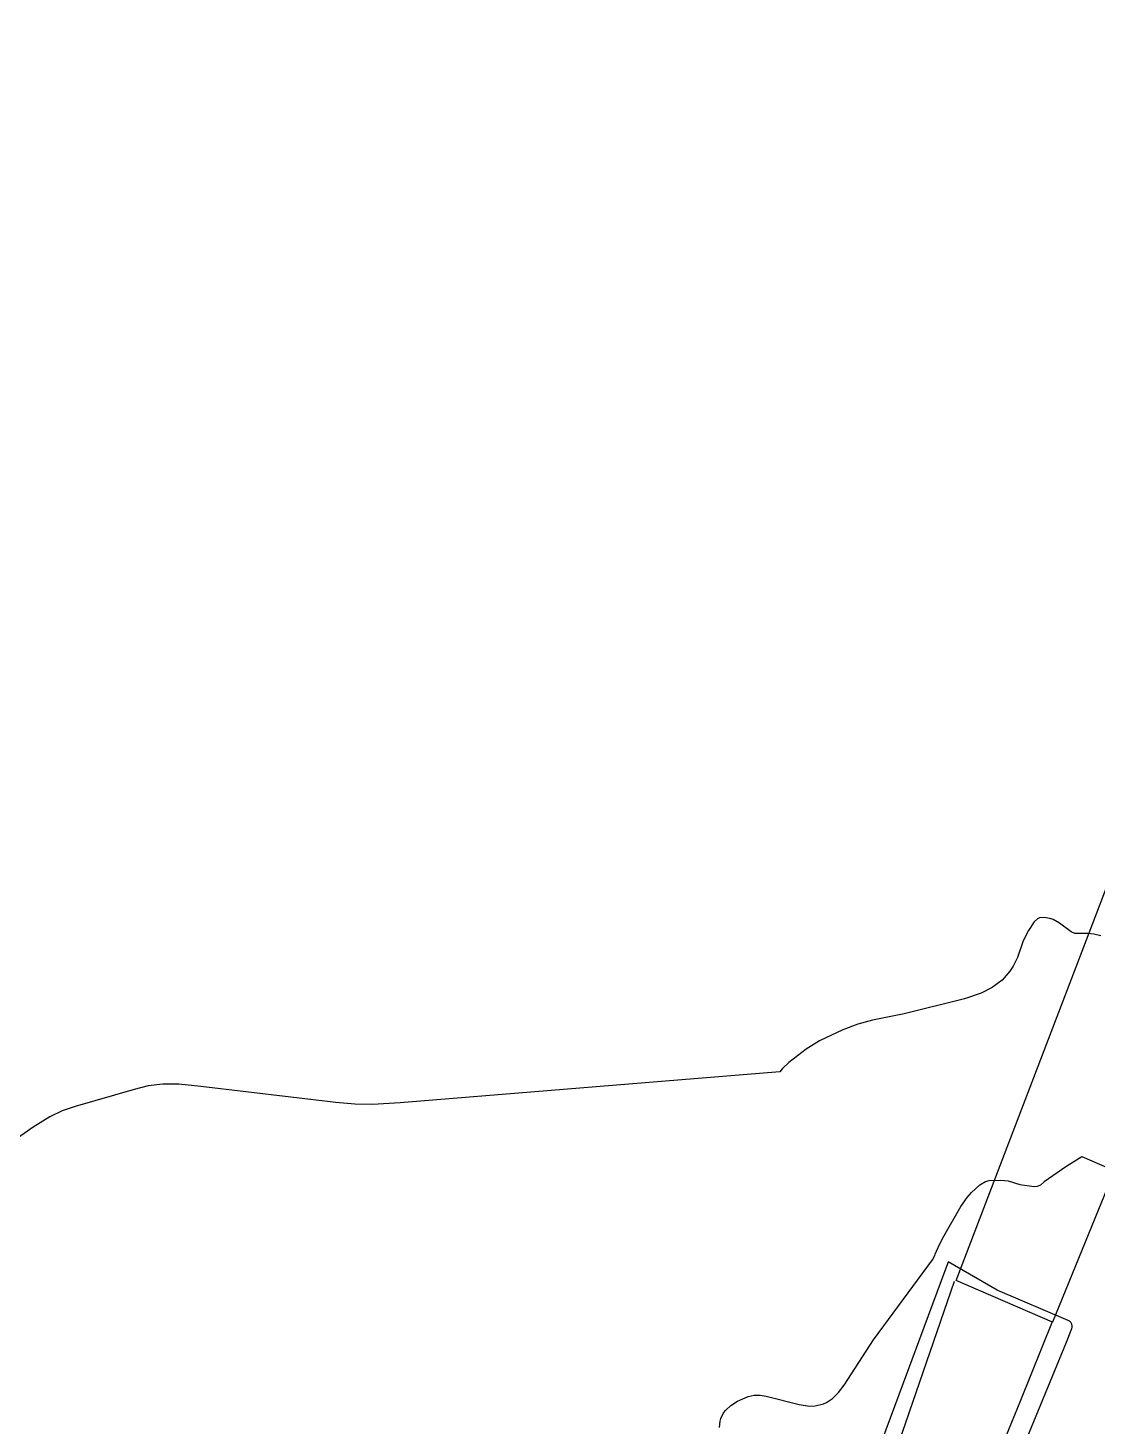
# Model space of a CAD drawing. Header units: millimetres. Extents: x 676447 to 689606, y 7455628 to 7463967.
# Drawn here: x 685300.4 to 685468.1, y 7458523.1 to 7458742.3 of the extents above; entities that cross this region are included whole.
import ezdxf

# ---------------------------------------------------------------- set-up
doc = ezdxf.new("R2010")
doc.units = ezdxf.units.MM
doc.header["$LTSCALE"] = 0.1
doc.header["$MEASUREMENT"] = 0
for name, color, linetype in [('MUB_MEIOFIO', 7, 'Continuous'), ('MUB_OBRA_ARTE', 7, 'Continuous'), ('MUB_QUADRAS', 7, 'Continuous')]:
    doc.layers.add(name, color=color, linetype=linetype)

msp = doc.modelspace()

# ---------------------------------------------------------------- linework, layer by layer
at = {"layer": 'MUB_MEIOFIO', "linetype": 'Continuous'}
for points in [[(685436.49, 7458518.94), (685445.74, 7458545.78)], [(685461.08, 7458539.44), (685456.11, 7458527.08), (685453.26, 7458520.21)]]:
    msp.add_lwpolyline(points, dxfattribs=at)
at = {"layer": 'MUB_OBRA_ARTE', "linetype": 'Continuous'}
msp.add_lwpolyline([(685461.12, 7458539.35), (685446.03, 7458545.92), (685475.41, 7458622.71), (685508.18, 7458683.54), (685532.01, 7458714.33), (685558.23, 7458742.32), (685563.48, 7458733.91), (685503.55, 7458643.19), (685461.12, 7458539.35)], dxfattribs=at)
at = {"layer": 'MUB_QUADRAS', "linetype": 'Continuous'}
for points in [[(685468.71, 7458599.93), (685467.58, 7458600.22), (685466.66, 7458600.31), (685464.6, 7458600.3), (685464.05, 7458600.56), (685462.23, 7458601.93), (685461.2, 7458602.51), (685460.71, 7458602.69), (685459.81, 7458602.84), (685459.08, 7458602.75), (685458.78, 7458602.61), (685458.23, 7458602.13), (685457.33, 7458600.81), (685456.52, 7458599.17), (685455.65, 7458596.58), (685454.93, 7458595.18), (685454.44, 7458594.43), (685453.21, 7458593), (685451.67, 7458591.85), (685449.95, 7458590.98), (685447.33, 7458590.09), (685437.85, 7458587.73), (685432.87, 7458586.73), (685430.58, 7458586.08), (685428.22, 7458585.22), (685424.58, 7458583.49), (685422.49, 7458582.16), (685419.77, 7458580.1), (685418.74, 7458579.17), (685418.33, 7458578.63), (685358.78, 7458573.77), (685354.47, 7458573.51), (685351.7, 7458573.54), (685348.67, 7458573.8), (685327.51, 7458576.35), (685324.07, 7458576.69), (685321.54, 7458576.71), (685319.28, 7458576.41), (685317.06, 7458575.86), (685307.81, 7458573.21), (685305.74, 7458572.49), (685303.83, 7458571.59), (685301.22, 7458569.95), (685293.95, 7458564.87)], [(685408.87, 7458522.84), (685408.96, 7458523.82), (685409.09, 7458524.28), (685409.53, 7458525.15), (685409.85, 7458525.55), (685410.67, 7458526.31), (685411.71, 7458526.98), (685413.38, 7458527.7), (685414.34, 7458527.9), (685415.25, 7458527.9), (685416.2, 7458527.77), (685421.36, 7458526.48), (685423.02, 7458526.21), (685423.87, 7458526.23), (685425.19, 7458526.57), (685425.66, 7458526.78), (685426.62, 7458527.4), (685427.55, 7458528.32), (685428.46, 7458529.49), (685433.02, 7458536.62), (685442.27, 7458549.14), (685442.65, 7458549.83), (685442.69, 7458550.02), (685443.37, 7458551.55), (685444.05, 7458552.85), (685446.76, 7458557.51), (685447.72, 7458558.9), (685448.39, 7458559.7), (685449.7, 7458560.88), (685450.59, 7458561.41), (685451.17, 7458561.58), (685453.02, 7458561.65), (685454.16, 7458561.53), (685455.97, 7458560.95), (685458.25, 7458560.64), (685458.79, 7458560.72), (685459.28, 7458560.93), (685459.76, 7458561.31), (685459.82, 7458561.45), (685463.2, 7458563.8), (685465.72, 7458565.37), (685471.28, 7458562.93)], [(685444.77, 7458548.79), (685444.34, 7458547.68), (685428.31, 7458504.62)], [(685452.69, 7458510.44), (685463.31, 7458536.22), (685464.14, 7458538.35), (685464.17, 7458538.45), (685464.19, 7458538.55), (685464.21, 7458538.65), (685464.21, 7458538.76), (685464.2, 7458538.86), (685464.17, 7458538.97), (685464.14, 7458539.07), (685464.1, 7458539.16), (685464.05, 7458539.25), (685463.99, 7458539.34), (685463.92, 7458539.41), (685463.84, 7458539.49), (685463.76, 7458539.55), (685463.67, 7458539.6), (685463.6, 7458539.63), (685452.55, 7458544.36), (685452.46, 7458544.4), (685452.45, 7458544.41), (685444.77, 7458548.81), (685444.77, 7458548.79)]]:
    msp.add_lwpolyline(points, dxfattribs=at)

doc.saveas('drawing.dxf')
